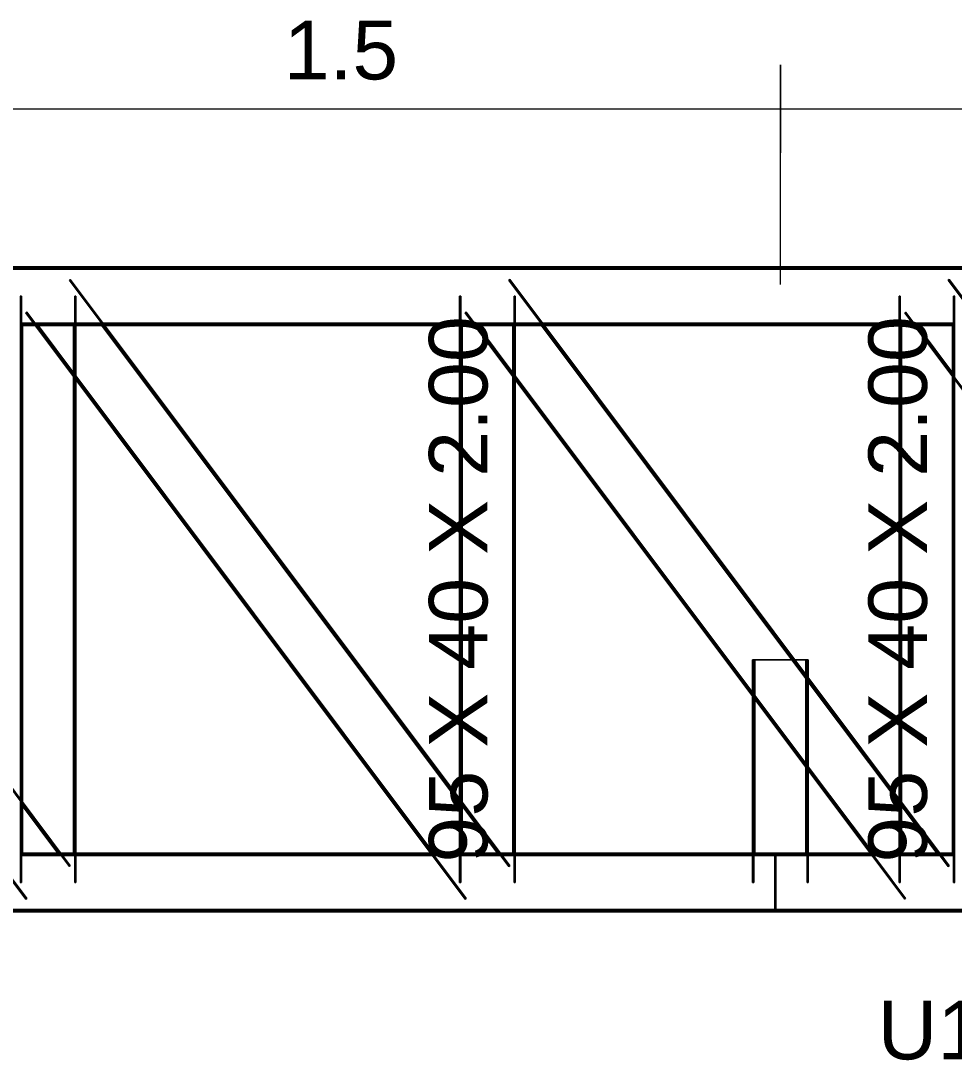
# Model space of a CAD drawing. Header units: millimetres. Extents: x 0 to 123, y 0 to 42.
# Drawn here: x 12.564 to 14.157, y 17.624 to 19.398 of the extents above; entities that cross this region are included whole.
import ezdxf
from ezdxf.enums import TextEntityAlignment as Align

# ---------------------------------------------------------------- set-up
doc = ezdxf.new("R2010")
doc.units = ezdxf.units.MM
for name, color, linetype, lineweight in [('BARRAS_DE_ACO', 7, 'Continuous', 0), ('COTAS', 13, 'Continuous', 0), ('REFERENCIA_DAS_BARRAS', 2, 'Continuous', 0)]:
    doc.layers.add(name, color=color, linetype=linetype, lineweight=lineweight)
doc.styles.add('CYPETXT', font='arial.ttf', dxfattribs={"height": 0.2})

msp = doc.modelspace()

# ---------------------------------------------------------------- linework, layer by layer
at = {"layer": 'BARRAS_DE_ACO'}
for p, q in [((7.36097, 18.97752), (22.36097, 18.97752)), ((12.64737, 17.95482), (11.89737, 18.95482)), ((11.89897, 18.95602), (12.64897, 17.95602)), ((12.64737, 18.95482), (12.64897, 18.95602)), ((13.39737, 17.95482), (12.64737, 18.95482)), ((12.64737, 18.95482), (12.65771, 18.94103)), ((12.64897, 18.95602), (13.39897, 17.95602)), ((13.39737, 18.95482), (13.39897, 18.95602)), ((14.14737, 17.95482), (13.39737, 18.95482)), ((13.39737, 18.95482), (13.41118, 18.93641)), ((13.39897, 18.95602), (14.14897, 17.95602)), ((14.14737, 18.95482), (14.14897, 18.95602)), ((14.89737, 17.95482), (14.14737, 18.95482)), ((14.14897, 18.95602), (14.89897, 17.95602)), ((12.56347, 18.92752), (12.56547, 18.92752)), ((12.56547, 18.92752), (12.56547, 17.92752)), ((12.65647, 17.92752), (12.65647, 18.92752)), ((12.65647, 18.92752), (12.65847, 18.92752)), ((12.65847, 18.92752), (12.65847, 17.92752)), ((13.31347, 17.92752), (13.31347, 18.92752)), ((13.31347, 18.92752), (13.31547, 18.92752)), ((13.31547, 18.92752), (13.31547, 17.92752)), ((13.40647, 17.92752), (13.40647, 18.92752)), ((13.40647, 18.92752), (13.40847, 18.92752)), ((13.40847, 18.92752), (13.40847, 17.92752)), ((14.06347, 17.92752), (14.06347, 18.92752)), ((14.06347, 18.92752), (14.06547, 18.92752)), ((14.06547, 18.92752), (14.06547, 17.92752)), ((14.15647, 17.92752), (14.15647, 18.92752)), ((14.15647, 18.92752), (14.15847, 18.92752)), ((12.57297, 17.89902), (11.82297, 18.89902)), ((11.82457, 18.90022), (12.57457, 17.90022)), ((12.57297, 18.89902), (12.57457, 18.90022)), ((13.32297, 17.89902), (12.57297, 18.89902)), ((12.57457, 18.90022), (13.32457, 17.90022)), ((13.32297, 18.89902), (13.32457, 18.90022)), ((14.07297, 17.89902), (13.32297, 18.89902)), ((13.32457, 18.90022), (14.07457, 17.90022)), ((14.07297, 18.89902), (14.07457, 18.90022)), ((14.82297, 17.89902), (14.07297, 18.89902)), ((14.07457, 18.90022), (14.82457, 17.90022)), ((12.56547, 18.88152), (12.5861, 18.88152)), ((12.5861, 18.88152), (12.56547, 18.88152)), ((12.56547, 18.87999), (12.58725, 18.87999)), ((12.58725, 18.87999), (12.56547, 18.87999)), ((12.56547, 18.87869), (12.58822, 18.87869)), ((12.58822, 18.87869), (12.56547, 18.87869)), ((12.56547, 18.87782), (12.58887, 18.87782)), ((12.58887, 18.87782), (12.56547, 18.87782)), ((12.56547, 18.87752), (12.5891, 18.87752)), ((12.5891, 18.87752), (12.56547, 18.87752)), ((12.56563, 18.06715), (12.56563, 18.87752)), ((12.56563, 18.87752), (12.56563, 18.06715)), ((12.56606, 18.06657), (12.56606, 18.87752)), ((12.56606, 18.87752), (12.56606, 18.06657)), ((12.56671, 18.06571), (12.56671, 18.87752)), ((12.56671, 18.87752), (12.56671, 18.06571)), ((12.56747, 18.06469), (12.56747, 18.87752)), ((12.56747, 18.87752), (12.56747, 18.06469)), ((12.5861, 18.88152), (12.5865, 18.88099)), ((12.58822, 18.87869), (12.58845, 18.87839)), ((12.5886, 18.88152), (12.65647, 18.88152)), ((12.65647, 18.88152), (12.5886, 18.88152)), ((12.58895, 18.87772), (12.5891, 18.87752)), ((12.58975, 18.87999), (12.65647, 18.87999)), ((12.65647, 18.87999), (12.58975, 18.87999)), ((12.59072, 18.87869), (12.65647, 18.87869)), ((12.65647, 18.87869), (12.59072, 18.87869)), ((12.59137, 18.87782), (12.65647, 18.87782)), ((12.65647, 18.87782), (12.59137, 18.87782)), ((12.5916, 18.87752), (12.65647, 18.87752)), ((12.65647, 18.87752), (12.5916, 18.87752)), ((12.65632, 18.79148), (12.59179, 18.87752)), ((12.59179, 18.87752), (12.65632, 18.79148)), ((12.65589, 18.79278), (12.59233, 18.87752)), ((12.59233, 18.87752), (12.65589, 18.79278)), ((12.65524, 18.79472), (12.59314, 18.87752)), ((12.59314, 18.87752), (12.65524, 18.79472)), ((12.65447, 18.79702), (12.5941, 18.87752)), ((12.5941, 18.87752), (12.65447, 18.79702)), ((12.65447, 18.79702), (12.65447, 18.87752)), ((12.65447, 18.87752), (12.65447, 18.79702)), ((12.65524, 18.79472), (12.65524, 18.87752)), ((12.65524, 18.87752), (12.65524, 18.79472)), ((12.65589, 18.79278), (12.65589, 18.87752)), ((12.65589, 18.87752), (12.65589, 18.79278)), ((12.65632, 18.79148), (12.65632, 18.87752)), ((12.65632, 18.87752), (12.65632, 18.79148)), ((12.65847, 18.88152), (12.70235, 18.88152)), ((12.70235, 18.88152), (12.65847, 18.88152)), ((12.65847, 18.87999), (12.7035, 18.87999)), ((12.7035, 18.87999), (12.65847, 18.87999)), ((12.65847, 18.87869), (12.70447, 18.87869)), ((12.70447, 18.87869), (12.65847, 18.87869)), ((12.65847, 18.87782), (12.70512, 18.87782)), ((12.70512, 18.87782), (12.65847, 18.87782)), ((12.65847, 18.87752), (12.70535, 18.87752)), ((12.70535, 18.87752), (12.65847, 18.87752)), ((12.70235, 18.88152), (12.7047, 18.87838)), ((13.31347, 18.06335), (12.70285, 18.87752)), ((12.70285, 18.87752), (13.31347, 18.06335)), ((13.31347, 18.06463), (12.7038, 18.87752)), ((12.7038, 18.87752), (13.31347, 18.06463)), ((13.31347, 18.06571), (12.70462, 18.87752)), ((12.70462, 18.87752), (13.31347, 18.06571)), ((12.70485, 18.88152), (13.31347, 18.88152)), ((13.31347, 18.88152), (12.70485, 18.88152)), ((13.31347, 18.06643), (12.70516, 18.87752)), ((12.70516, 18.87752), (13.31347, 18.06643)), ((13.31347, 18.06669), (12.70535, 18.87752)), ((12.70535, 18.87752), (13.31347, 18.06669)), ((12.70535, 18.87752), (13.31347, 18.06669)), ((12.706, 18.87999), (13.31347, 18.87999)), ((13.31347, 18.87999), (12.706, 18.87999)), ((12.70697, 18.87869), (13.31347, 18.87869)), ((13.31347, 18.87869), (12.70697, 18.87869)), ((12.70762, 18.87782), (13.31347, 18.87782)), ((13.31347, 18.87782), (12.70762, 18.87782)), ((12.70785, 18.87752), (13.31347, 18.87752)), ((13.31347, 18.87752), (12.70785, 18.87752)), ((13.31347, 18.07002), (12.70785, 18.87752)), ((13.31547, 18.88152), (13.3361, 18.88152)), ((13.3361, 18.88152), (13.31547, 18.88152)), ((13.31547, 18.87999), (13.33725, 18.87999)), ((13.33725, 18.87999), (13.31547, 18.87999)), ((13.31547, 18.87869), (13.33822, 18.87869)), ((13.33822, 18.87869), (13.31547, 18.87869)), ((13.31547, 18.87782), (13.33887, 18.87782)), ((13.33887, 18.87782), (13.31547, 18.87782)), ((13.31547, 18.87752), (13.3391, 18.87752)), ((13.3391, 18.87752), (13.31547, 18.87752)), ((13.31563, 18.06715), (13.31563, 18.87752)), ((13.31563, 18.87752), (13.31563, 18.06715)), ((13.31606, 18.06657), (13.31606, 18.87752)), ((13.31606, 18.87752), (13.31606, 18.06657)), ((13.31671, 18.06571), (13.31671, 18.87752)), ((13.31671, 18.87752), (13.31671, 18.06571)), ((13.31747, 18.06469), (13.31747, 18.87752)), ((13.31747, 18.87752), (13.31747, 18.06469)), ((13.3361, 18.88152), (13.33725, 18.87999)), ((13.33763, 18.87947), (13.33822, 18.87869)), ((13.3386, 18.88152), (13.40647, 18.88152)), ((13.40647, 18.88152), (13.3386, 18.88152)), ((13.33887, 18.87782), (13.3391, 18.87752)), ((13.33975, 18.87999), (13.40647, 18.87999)), ((13.40647, 18.87999), (13.33975, 18.87999)), ((13.34072, 18.87869), (13.40647, 18.87869)), ((13.40647, 18.87869), (13.34072, 18.87869)), ((13.34137, 18.87782), (13.40647, 18.87782)), ((13.40647, 18.87782), (13.34137, 18.87782)), ((13.3416, 18.87752), (13.40647, 18.87752)), ((13.40647, 18.87752), (13.3416, 18.87752)), ((13.40632, 18.79148), (13.34179, 18.87752)), ((13.34179, 18.87752), (13.40632, 18.79148)), ((13.40589, 18.79278), (13.34233, 18.87752)), ((13.34233, 18.87752), (13.40589, 18.79278)), ((13.40524, 18.79472), (13.34314, 18.87752)), ((13.34314, 18.87752), (13.40524, 18.79472)), ((13.40447, 18.79702), (13.3441, 18.87752)), ((13.3441, 18.87752), (13.40447, 18.79702)), ((13.40447, 18.79702), (13.40447, 18.87752)), ((13.40447, 18.87752), (13.40447, 18.79702)), ((13.40524, 18.79472), (13.40524, 18.87752)), ((13.40524, 18.87752), (13.40524, 18.79472)), ((13.40589, 18.79278), (13.40589, 18.87752)), ((13.40589, 18.87752), (13.40589, 18.79278)), ((13.40632, 18.79148), (13.40632, 18.87752)), ((13.40632, 18.87752), (13.40632, 18.79148)), ((13.40847, 18.88152), (13.45235, 18.88152)), ((13.45235, 18.88152), (13.40847, 18.88152)), ((13.40847, 18.87999), (13.4535, 18.87999)), ((13.4535, 18.87999), (13.40847, 18.87999)), ((13.40847, 18.87869), (13.45447, 18.87869)), ((13.45447, 18.87869), (13.40847, 18.87869)), ((13.40847, 18.87782), (13.45512, 18.87782)), ((13.45512, 18.87782), (13.40847, 18.87782)), ((13.40847, 18.87752), (13.45535, 18.87752)), ((13.45535, 18.87752), (13.40847, 18.87752)), ((13.45235, 18.88152), (13.4535, 18.87999)), ((13.90447, 18.27535), (13.45285, 18.87752)), ((13.45285, 18.87752), (13.90447, 18.27535)), ((13.90524, 18.27561), (13.4538, 18.87752)), ((13.4538, 18.87752), (13.90524, 18.27561)), ((13.45389, 18.87946), (13.45521, 18.8777)), ((13.90589, 18.27582), (13.45462, 18.87752)), ((13.45462, 18.87752), (13.90589, 18.27582)), ((13.45485, 18.88152), (14.06347, 18.88152)), ((14.06347, 18.88152), (13.45485, 18.88152)), ((13.90632, 18.27597), (13.45516, 18.87752)), ((13.45516, 18.87752), (13.90632, 18.27597)), ((13.456, 18.87999), (14.06347, 18.87999)), ((14.06347, 18.87999), (13.456, 18.87999)), ((13.45697, 18.87869), (14.06347, 18.87869)), ((14.06347, 18.87869), (13.45697, 18.87869)), ((13.45762, 18.87782), (14.06347, 18.87782)), ((14.06347, 18.87782), (13.45762, 18.87782)), ((13.45785, 18.87752), (14.06347, 18.87752)), ((14.06347, 18.87752), (13.45785, 18.87752)), ((14.06547, 18.88152), (14.0861, 18.88152)), ((14.0861, 18.88152), (14.06547, 18.88152)), ((14.06547, 18.87999), (14.08725, 18.87999)), ((14.08725, 18.87999), (14.06547, 18.87999)), ((14.06547, 18.87869), (14.08822, 18.87869)), ((14.08822, 18.87869), (14.06547, 18.87869)), ((14.06547, 18.87782), (14.08887, 18.87782)), ((14.08887, 18.87782), (14.06547, 18.87782)), ((14.06547, 18.87752), (14.0891, 18.87752)), ((14.0891, 18.87752), (14.06547, 18.87752)), ((14.06563, 18.06715), (14.06563, 18.87752)), ((14.06563, 18.87752), (14.06563, 18.06715)), ((14.06606, 18.06657), (14.06606, 18.87752)), ((14.06606, 18.87752), (14.06606, 18.06657)), ((14.06671, 18.06571), (14.06671, 18.87752)), ((14.06671, 18.87752), (14.06671, 18.06571)), ((14.06747, 18.06469), (14.06747, 18.87752)), ((14.06747, 18.87752), (14.06747, 18.06469)), ((14.08661, 18.88083), (14.08725, 18.87999)), ((14.0886, 18.88152), (14.15647, 18.88152)), ((14.15647, 18.88152), (14.0886, 18.88152)), ((14.08887, 18.87782), (14.08897, 18.87769)), ((14.08975, 18.87999), (14.15647, 18.87999)), ((14.15647, 18.87999), (14.08975, 18.87999)), ((14.09072, 18.87869), (14.15647, 18.87869)), ((14.15647, 18.87869), (14.09072, 18.87869)), ((14.09137, 18.87782), (14.15647, 18.87782)), ((14.15647, 18.87782), (14.09137, 18.87782)), ((14.0916, 18.87752), (14.15647, 18.87752)), ((14.15647, 18.87752), (14.0916, 18.87752)), ((14.15632, 18.79148), (14.09179, 18.87752)), ((14.09179, 18.87752), (14.15632, 18.79148)), ((14.15589, 18.79278), (14.09233, 18.87752)), ((14.09233, 18.87752), (14.15589, 18.79278)), ((14.15524, 18.79472), (14.09314, 18.87752)), ((14.09314, 18.87752), (14.15524, 18.79472)), ((14.15447, 18.79702), (14.0941, 18.87752)), ((14.0941, 18.87752), (14.15447, 18.79702)), ((14.15447, 18.79702), (14.15447, 18.87752)), ((14.15447, 18.87752), (14.15447, 18.79702)), ((14.15524, 18.79472), (14.15524, 18.87752)), ((14.15524, 18.87752), (14.15524, 18.79472)), ((14.15589, 18.79278), (14.15589, 18.87752)), ((14.15589, 18.87752), (14.15589, 18.79278)), ((14.15632, 18.79148), (14.15632, 18.87752)), ((14.15632, 18.87752), (14.15632, 18.79148)), ((12.65447, 17.97752), (12.65447, 18.79035)), ((12.65447, 18.79035), (12.65447, 17.97752)), ((12.65531, 18.79452), (12.65524, 18.79472)), ((12.65524, 17.97752), (12.65524, 18.78933)), ((12.65524, 18.78933), (12.65524, 17.97752)), ((12.6558, 18.79304), (12.65531, 18.79452)), ((12.6558, 18.79304), (12.65589, 18.79278)), ((12.65593, 18.79264), (12.65589, 18.79278)), ((12.65589, 17.97752), (12.65589, 18.78847)), ((12.65589, 18.78847), (12.65589, 17.97752)), ((12.65626, 18.79165), (12.65593, 18.79264)), ((12.65626, 18.79165), (12.65632, 18.79148)), ((12.65634, 18.79143), (12.65632, 18.79148)), ((12.65632, 17.97752), (12.65632, 18.78789)), ((12.65632, 18.78789), (12.65632, 17.97752)), ((12.65645, 18.79108), (12.65634, 18.79143)), ((12.65645, 18.79108), (12.65647, 18.79102)), ((13.2691, 17.97752), (12.65847, 18.79169)), ((12.65847, 18.79169), (13.2691, 17.97752)), ((13.26814, 17.97752), (12.65847, 18.79041)), ((12.65847, 18.79041), (13.26814, 17.97752)), ((13.26733, 17.97752), (12.65847, 18.78933)), ((12.65847, 18.78933), (13.26733, 17.97752)), ((13.26679, 17.97752), (12.65847, 18.78861)), ((12.65847, 18.78861), (13.26679, 17.97752)), ((12.65847, 18.78835), (13.2666, 17.97752)), ((13.2666, 17.97752), (12.65847, 18.78835)), ((12.65847, 18.78835), (13.2666, 17.97752)), ((12.65847, 18.78502), (13.2641, 17.97752)), ((12.65847, 18.78502), (13.2641, 17.97752)), ((13.40447, 17.97752), (13.40447, 18.79035)), ((13.40447, 18.79035), (13.40447, 17.97752)), ((13.40531, 18.79452), (13.40524, 18.79472)), ((13.40524, 17.97752), (13.40524, 18.78933)), ((13.40524, 18.78933), (13.40524, 17.97752)), ((13.4058, 18.79304), (13.40531, 18.79452)), ((13.4058, 18.79304), (13.40589, 18.79278)), ((13.40593, 18.79264), (13.40589, 18.79278)), ((13.40589, 17.97752), (13.40589, 18.78847)), ((13.40589, 18.78847), (13.40589, 17.97752)), ((13.40626, 18.79165), (13.40593, 18.79264)), ((13.40626, 18.79165), (13.40632, 18.79148)), ((13.40634, 18.79143), (13.40632, 18.79148)), ((13.40632, 17.97752), (13.40632, 18.78789)), ((13.40632, 18.78789), (13.40632, 17.97752)), ((13.40645, 18.79108), (13.40634, 18.79143)), ((13.40645, 18.79108), (13.40647, 18.79102)), ((13.40647, 18.79102), (13.40645, 18.79105)), ((13.40645, 18.78772), (13.40647, 18.78769)), ((13.81347, 18.25169), (13.40847, 18.79169)), ((13.40847, 18.79169), (13.81347, 18.25169)), ((13.81347, 18.25041), (13.40847, 18.79041)), ((13.40847, 18.79041), (13.81347, 18.25041)), ((13.81347, 18.24933), (13.40847, 18.78933)), ((13.40847, 18.78933), (13.81347, 18.24933)), ((13.81347, 18.24861), (13.40847, 18.78861)), ((13.40847, 18.78861), (13.81347, 18.24861)), ((14.15447, 17.97752), (14.15447, 18.79035)), ((14.15447, 18.79035), (14.15447, 17.97752)), ((14.15531, 18.79452), (14.15524, 18.79472)), ((14.15524, 17.97752), (14.15524, 18.78933)), ((14.15524, 18.78933), (14.15524, 17.97752)), ((14.1558, 18.79304), (14.15531, 18.79452)), ((14.1558, 18.79304), (14.15589, 18.79278)), ((14.15593, 18.79264), (14.15589, 18.79278)), ((14.15589, 17.97752), (14.15589, 18.78847)), ((14.15589, 18.78847), (14.15589, 17.97752)), ((14.15626, 18.79165), (14.15593, 18.79264)), ((14.15626, 18.79165), (14.15632, 18.79148)), ((14.15634, 18.79143), (14.15632, 18.79148)), ((14.15632, 17.97752), (14.15632, 18.78789)), ((14.15632, 18.78789), (14.15632, 17.97752)), ((14.15645, 18.79108), (14.15634, 18.79143)), ((14.15645, 18.79108), (14.15647, 18.79102)), ((13.81347, 17.92752), (13.81347, 18.30752)), ((13.81378, 18.30752), (13.81347, 18.30752)), ((13.81347, 18.30752), (13.81547, 18.30752)), ((13.81547, 18.30752), (13.81547, 17.92752)), ((13.81547, 18.30752), (13.81563, 18.30752)), ((13.81563, 18.30752), (13.81606, 18.30752)), ((13.81606, 18.30752), (13.81671, 18.30752)), ((13.81671, 18.30752), (13.81747, 18.30752)), ((13.81747, 18.30752), (13.88035, 18.30752)), ((13.90632, 18.30752), (13.906, 18.30752)), ((13.90647, 17.92752), (13.90647, 18.30752)), ((13.90847, 18.30752), (13.90847, 17.92752)), ((13.90447, 18.13035), (13.90447, 18.27535)), ((13.90447, 18.27535), (13.90447, 18.13035)), ((13.90524, 18.12806), (13.90524, 18.27561)), ((13.90524, 18.27561), (13.90524, 18.12806)), ((13.90589, 18.12611), (13.90589, 18.27582)), ((13.90589, 18.27582), (13.90589, 18.12611)), ((13.90628, 18.27596), (13.90632, 18.27597)), ((13.90646, 18.27937), (13.90632, 18.27956)), ((13.90632, 18.12481), (13.90632, 18.27597)), ((13.90632, 18.27597), (13.90632, 18.12481)), ((13.90646, 18.27937), (13.90647, 18.27935)), ((13.90647, 18.27602), (13.90646, 18.27604)), ((13.90646, 18.27604), (13.90647, 18.27602)), ((13.90646, 18.27604), (13.90647, 18.27602)), ((13.90646, 18.27602), (13.90647, 18.27602)), ((13.90847, 18.27335), (14.06347, 18.06669)), ((13.90847, 18.27335), (14.06347, 18.06669)), ((14.06347, 18.06643), (13.90847, 18.2731)), ((13.90847, 18.2731), (14.06347, 18.06643)), ((14.06347, 18.06571), (13.90847, 18.27238)), ((13.90847, 18.27238), (14.06347, 18.06571)), ((14.06347, 18.06463), (13.90847, 18.2713)), ((13.90847, 18.2713), (14.06347, 18.06463)), ((14.06347, 18.06335), (13.90847, 18.27002)), ((13.90847, 18.27002), (14.06347, 18.06335)), ((13.8156, 18.24573), (13.81563, 18.24574)), ((13.8156, 18.24219), (13.81563, 18.24215)), ((13.8156, 18.24219), (13.81563, 18.24215)), ((13.90632, 18.12481), (13.81563, 18.24574)), ((13.81563, 18.24574), (13.90632, 18.12481)), ((13.81563, 17.97752), (13.81563, 18.24215)), ((13.81563, 18.24215), (13.81563, 17.97752)), ((13.81599, 18.24586), (13.81606, 18.24588)), ((13.90589, 18.12611), (13.81606, 18.24588)), ((13.81606, 18.24588), (13.90589, 18.12611)), ((13.81606, 17.97752), (13.81606, 18.24157)), ((13.81606, 18.24157), (13.81606, 17.97752)), ((13.90524, 18.12806), (13.81671, 18.2461)), ((13.81671, 18.2461), (13.90524, 18.12806)), ((13.81671, 17.97752), (13.81671, 18.24071)), ((13.81671, 18.24071), (13.81671, 17.97752)), ((13.90447, 18.13035), (13.81747, 18.24635)), ((13.81747, 18.24635), (13.90447, 18.13035)), ((13.81747, 17.97752), (13.81747, 18.23969)), ((13.81747, 18.23969), (13.81747, 17.97752)), ((13.90447, 17.97752), (13.90447, 18.12369)), ((13.90447, 18.12369), (13.90447, 17.97752)), ((13.90558, 18.12704), (13.90524, 18.12806)), ((13.90611, 18.12543), (13.90589, 18.12611)), ((13.9064, 18.12457), (13.90632, 18.12481)), ((13.90647, 18.12435), (13.9064, 18.12445)), ((14.0191, 17.97752), (13.90847, 18.12502)), ((13.90847, 18.12502), (14.0191, 17.97752)), ((14.01814, 17.97752), (13.90847, 18.12374)), ((13.90847, 18.12374), (14.01814, 17.97752)), ((13.90524, 17.97752), (13.90524, 18.12267)), ((13.90524, 18.12267), (13.90524, 17.97752)), ((13.90589, 17.97752), (13.90589, 18.1218)), ((13.90589, 18.1218), (13.90589, 17.97752)), ((13.90632, 18.12122), (13.9064, 18.12112)), ((13.90632, 17.97752), (13.90632, 18.12122)), ((13.90632, 18.12122), (13.90632, 17.97752)), ((13.90632, 18.12122), (13.9064, 18.12112)), ((14.01733, 17.97752), (13.90847, 18.12266)), ((13.90847, 18.12266), (14.01733, 17.97752)), ((14.01679, 17.97752), (13.90847, 18.12194)), ((13.90847, 18.12194), (14.01679, 17.97752)), ((14.0166, 17.97752), (13.90847, 18.12169)), ((12.56549, 18.06399), (12.56547, 18.06402)), ((12.56561, 18.06361), (12.56563, 18.06356)), ((12.63016, 17.97752), (12.56563, 18.06356)), ((12.56563, 18.06356), (12.63016, 17.97752)), ((12.56563, 17.97752), (12.56563, 18.06356)), ((12.56563, 18.06356), (12.56563, 17.97752)), ((12.56601, 18.0624), (12.56606, 18.06226)), ((12.62962, 17.97752), (12.56606, 18.06226)), ((12.56606, 18.06226), (12.62962, 17.97752)), ((12.56606, 17.97752), (12.56606, 18.06226)), ((12.56606, 18.06226), (12.56606, 17.97752)), ((12.56664, 18.06052), (12.56671, 18.06032)), ((12.6288, 17.97752), (12.56671, 18.06032)), ((12.56671, 18.06032), (12.6288, 17.97752)), ((12.56671, 17.97752), (12.56671, 18.06032)), ((12.56671, 18.06032), (12.56671, 17.97752)), ((12.62785, 17.97752), (12.56747, 18.05802)), ((12.56747, 18.05802), (12.62785, 17.97752)), ((12.56747, 17.97752), (12.56747, 18.05802)), ((12.56747, 18.05802), (12.56747, 17.97752)), ((13.31549, 18.06399), (13.31547, 18.06402)), ((13.31561, 18.06361), (13.31563, 18.06356)), ((13.38016, 17.97752), (13.31563, 18.06356)), ((13.31563, 18.06356), (13.38016, 17.97752)), ((13.31563, 17.97752), (13.31563, 18.06356)), ((13.31563, 18.06356), (13.31563, 17.97752)), ((13.31601, 18.0624), (13.31606, 18.06226)), ((13.37962, 17.97752), (13.31606, 18.06226)), ((13.31606, 18.06226), (13.37962, 17.97752)), ((13.31606, 17.97752), (13.31606, 18.06226)), ((13.31606, 18.06226), (13.31606, 17.97752)), ((13.31664, 18.06052), (13.31671, 18.06032)), ((13.3788, 17.97752), (13.31671, 18.06032)), ((13.31671, 18.06032), (13.3788, 17.97752)), ((13.31671, 17.97752), (13.31671, 18.06032)), ((13.31671, 18.06032), (13.31671, 17.97752)), ((13.37785, 17.97752), (13.31747, 18.05802)), ((13.31747, 18.05802), (13.37785, 17.97752)), ((13.31747, 17.97752), (13.31747, 18.05802)), ((13.31747, 18.05802), (13.31747, 17.97752)), ((14.06561, 18.06361), (14.06563, 18.06356)), ((14.13016, 17.97752), (14.06563, 18.06356)), ((14.06563, 18.06356), (14.13016, 17.97752)), ((14.06563, 17.97752), (14.06563, 18.06356)), ((14.06563, 18.06356), (14.06563, 17.97752)), ((14.06601, 18.0624), (14.06606, 18.06226)), ((14.12962, 17.97752), (14.06606, 18.06226)), ((14.06606, 18.06226), (14.12962, 17.97752)), ((14.06606, 17.97752), (14.06606, 18.06226)), ((14.06606, 18.06226), (14.06606, 17.97752)), ((14.06664, 18.06052), (14.06671, 18.06032)), ((14.1288, 17.97752), (14.06671, 18.06032)), ((14.06671, 18.06032), (14.1288, 17.97752)), ((14.06671, 17.97752), (14.06671, 18.06032)), ((14.06671, 18.06032), (14.06671, 17.97752)), ((14.12785, 17.97752), (14.06747, 18.05802)), ((14.06747, 18.05802), (14.12785, 17.97752)), ((14.06747, 17.97752), (14.06747, 18.05802)), ((14.06747, 18.05802), (14.06747, 17.97752)), ((12.56547, 17.97752), (12.63035, 17.97752)), ((12.63035, 17.97752), (12.56547, 17.97752)), ((12.56547, 17.97722), (12.63058, 17.97722)), ((12.63058, 17.97722), (12.56547, 17.97722)), ((12.56547, 17.97635), (12.63123, 17.97635)), ((12.63123, 17.97635), (12.56547, 17.97635)), ((12.56547, 17.97505), (12.6322, 17.97505)), ((12.6322, 17.97505), (12.56547, 17.97505)), ((12.56547, 17.97352), (12.63335, 17.97352)), ((12.63335, 17.97352), (12.56547, 17.97352)), ((12.63285, 17.97752), (12.65647, 17.97752)), ((12.65647, 17.97752), (12.63285, 17.97752)), ((12.63293, 17.97741), (12.63373, 17.97635)), ((12.63308, 17.97722), (12.65647, 17.97722)), ((12.65647, 17.97722), (12.63308, 17.97722)), ((12.63373, 17.97635), (12.65647, 17.97635)), ((12.65647, 17.97635), (12.63373, 17.97635)), ((12.6347, 17.97505), (12.65647, 17.97505)), ((12.65647, 17.97505), (12.6347, 17.97505)), ((12.63585, 17.97352), (12.65647, 17.97352)), ((12.65647, 17.97352), (12.63585, 17.97352)), ((12.65847, 17.97752), (13.2641, 17.97752)), ((13.2641, 17.97752), (12.65847, 17.97752)), ((12.65847, 17.97722), (13.26433, 17.97722)), ((13.26433, 17.97722), (12.65847, 17.97722)), ((12.65847, 17.97635), (13.26498, 17.97635)), ((13.26498, 17.97635), (12.65847, 17.97635)), ((12.65847, 17.97505), (13.26595, 17.97505)), ((13.26595, 17.97505), (12.65847, 17.97505)), ((12.65847, 17.97352), (13.2671, 17.97352)), ((13.2671, 17.97352), (12.65847, 17.97352)), ((13.2666, 17.97752), (13.31347, 17.97752)), ((13.31347, 17.97752), (13.2666, 17.97752)), ((13.26683, 17.97722), (13.31347, 17.97722)), ((13.31347, 17.97722), (13.26683, 17.97722)), ((13.26748, 17.97635), (13.31347, 17.97635)), ((13.31347, 17.97635), (13.26748, 17.97635)), ((13.26786, 17.97584), (13.26845, 17.97505)), ((13.26845, 17.97505), (13.31347, 17.97505)), ((13.31347, 17.97505), (13.26845, 17.97505)), ((13.2696, 17.97352), (13.31347, 17.97352)), ((13.31347, 17.97352), (13.2696, 17.97352)), ((13.31547, 17.97752), (13.38035, 17.97752)), ((13.38035, 17.97752), (13.31547, 17.97752)), ((13.31547, 17.97722), (13.38058, 17.97722)), ((13.38058, 17.97722), (13.31547, 17.97722)), ((13.31547, 17.97635), (13.38123, 17.97635)), ((13.38123, 17.97635), (13.31547, 17.97635)), ((13.31547, 17.97505), (13.3822, 17.97505)), ((13.3822, 17.97505), (13.31547, 17.97505)), ((13.31547, 17.97352), (13.38335, 17.97352)), ((13.38335, 17.97352), (13.31547, 17.97352)), ((13.38285, 17.97752), (13.40647, 17.97752)), ((13.40647, 17.97752), (13.38285, 17.97752)), ((13.38294, 17.9774), (13.38334, 17.97687)), ((13.38308, 17.97722), (13.40647, 17.97722)), ((13.40647, 17.97722), (13.38308, 17.97722)), ((13.38373, 17.97635), (13.40647, 17.97635)), ((13.40647, 17.97635), (13.38373, 17.97635)), ((13.3847, 17.97505), (13.40647, 17.97505)), ((13.40647, 17.97505), (13.3847, 17.97505)), ((13.38585, 17.97352), (13.40647, 17.97352)), ((13.40647, 17.97352), (13.38585, 17.97352)), ((13.40847, 17.97752), (13.81347, 17.97752)), ((13.81347, 17.97752), (13.40847, 17.97752)), ((13.40847, 17.97722), (13.81347, 17.97722)), ((13.81347, 17.97722), (13.40847, 17.97722)), ((13.40847, 17.97635), (13.81347, 17.97635)), ((13.81347, 17.97635), (13.40847, 17.97635)), ((13.40847, 17.97505), (13.81347, 17.97505)), ((13.81347, 17.97505), (13.40847, 17.97505)), ((13.40847, 17.97352), (13.81347, 17.97352)), ((13.81347, 17.97352), (13.40847, 17.97352)), ((13.81547, 17.97752), (13.90647, 17.97752)), ((13.90647, 17.97752), (13.81547, 17.97752)), ((13.81547, 17.97722), (13.85366, 17.97722)), ((13.85366, 17.97722), (13.81547, 17.97722)), ((13.81547, 17.97635), (13.85236, 17.97635)), ((13.85236, 17.97635), (13.81547, 17.97635)), ((13.81547, 17.97505), (13.8515, 17.97505)), ((13.8515, 17.97505), (13.81547, 17.97505)), ((13.81547, 17.97352), (13.85119, 17.97352)), ((13.85119, 17.97352), (13.81547, 17.97352)), ((13.85119, 17.97352), (13.8515, 17.97505)), ((13.8515, 17.97505), (13.85119, 17.97352)), ((13.85119, 17.88152), (13.85119, 17.97352)), ((13.8515, 17.97505), (13.85236, 17.97635)), ((13.85236, 17.97635), (13.8515, 17.97505)), ((13.8515, 17.97505), (13.85199, 17.97579)), ((13.85236, 17.97635), (13.85366, 17.97722)), ((13.85366, 17.97722), (13.85236, 17.97635)), ((13.85334, 17.97429), (13.85319, 17.97352)), ((13.85319, 17.97352), (13.85334, 17.97429)), ((13.85319, 17.97352), (13.90647, 17.97352)), ((13.90647, 17.97352), (13.85319, 17.97352)), ((13.85319, 17.97352), (13.85319, 17.88152)), ((13.85378, 17.97493), (13.85334, 17.97429)), ((13.85334, 17.97429), (13.85341, 17.97439)), ((13.85366, 17.97722), (13.85519, 17.97752)), ((13.85519, 17.97752), (13.85366, 17.97722)), ((13.85366, 17.97722), (13.85519, 17.97752)), ((13.85443, 17.97537), (13.85378, 17.97493)), ((13.85378, 17.97493), (13.85443, 17.97537)), ((13.85395, 17.97505), (13.90647, 17.97505)), ((13.90647, 17.97505), (13.85395, 17.97505)), ((13.85519, 17.97552), (13.85443, 17.97537)), ((13.85519, 17.97752), (13.89119, 17.97752)), ((13.89119, 17.97552), (13.85519, 17.97552)), ((13.89119, 17.97752), (13.89119, 17.97552)), ((13.89119, 17.97722), (13.90647, 17.97722)), ((13.90647, 17.97722), (13.89119, 17.97722)), ((13.89119, 17.97635), (13.90647, 17.97635)), ((13.90647, 17.97635), (13.89119, 17.97635)), ((13.89119, 17.97552), (13.89119, 17.97635)), ((13.90847, 17.97752), (14.0141, 17.97752)), ((14.0141, 17.97752), (13.90847, 17.97752)), ((13.90847, 17.97722), (14.01433, 17.97722)), ((14.01433, 17.97722), (13.90847, 17.97722)), ((13.90847, 17.97635), (14.01498, 17.97635)), ((14.01498, 17.97635), (13.90847, 17.97635)), ((13.90847, 17.97505), (14.01595, 17.97505)), ((14.01595, 17.97505), (13.90847, 17.97505)), ((13.90847, 17.97352), (14.0171, 17.97352)), ((14.0171, 17.97352), (13.90847, 17.97352)), ((14.0166, 17.97752), (14.06347, 17.97752)), ((14.06347, 17.97752), (14.0166, 17.97752)), ((14.01683, 17.97722), (14.06347, 17.97722)), ((14.06347, 17.97722), (14.01683, 17.97722)), ((14.01748, 17.97635), (14.06347, 17.97635)), ((14.06347, 17.97635), (14.01748, 17.97635)), ((14.01845, 17.97505), (14.06347, 17.97505)), ((14.06347, 17.97505), (14.01845, 17.97505)), ((14.0196, 17.97352), (14.06347, 17.97352)), ((14.06347, 17.97352), (14.0196, 17.97352)), ((14.0196, 17.97352), (14.05037, 17.93249)), ((14.06547, 17.97752), (14.13035, 17.97752)), ((14.13035, 17.97752), (14.06547, 17.97752)), ((14.06547, 17.97722), (14.13058, 17.97722)), ((14.13058, 17.97722), (14.06547, 17.97722)), ((14.06547, 17.97635), (14.13123, 17.97635)), ((14.13123, 17.97635), (14.06547, 17.97635)), ((14.06547, 17.97505), (14.1322, 17.97505)), ((14.1322, 17.97505), (14.06547, 17.97505)), ((14.06547, 17.97352), (14.13335, 17.97352)), ((14.13335, 17.97352), (14.06547, 17.97352)), ((14.13285, 17.97752), (14.15647, 17.97752)), ((14.15647, 17.97752), (14.13285, 17.97752)), ((14.13295, 17.97738), (14.13308, 17.97722)), ((14.13308, 17.97722), (14.15647, 17.97722)), ((14.15647, 17.97722), (14.13308, 17.97722)), ((14.13373, 17.97635), (14.15647, 17.97635)), ((14.15647, 17.97635), (14.13373, 17.97635)), ((14.1347, 17.97505), (14.15647, 17.97505)), ((14.15647, 17.97505), (14.1347, 17.97505)), ((14.1347, 17.97505), (14.14897, 17.95602)), ((14.13585, 17.97352), (14.15647, 17.97352)), ((14.15647, 17.97352), (14.13585, 17.97352)), ((12.64897, 17.95602), (12.64737, 17.95482)), ((13.39897, 17.95602), (13.39737, 17.95482)), ((14.14897, 17.95602), (14.14737, 17.95482)), ((12.56547, 17.92752), (12.56347, 17.92752)), ((12.65847, 17.92752), (12.65647, 17.92752)), ((13.31547, 17.92752), (13.31347, 17.92752)), ((13.40847, 17.92752), (13.40647, 17.92752)), ((13.81547, 17.92752), (13.81347, 17.92752)), ((13.90847, 17.92752), (13.90647, 17.92752)), ((14.06547, 17.92752), (14.06347, 17.92752)), ((14.15847, 17.92752), (14.15647, 17.92752)), ((12.57457, 17.90022), (12.57297, 17.89902)), ((13.32457, 17.90022), (13.32297, 17.89902)), ((14.07457, 17.90022), (14.07297, 17.89902)), ((12.51097, 17.88152), (13.85119, 17.88152)), ((13.85119, 17.88152), (12.51097, 17.88152)), ((12.51097, 17.87999), (13.8515, 17.87999)), ((13.8515, 17.87999), (12.51097, 17.87999)), ((12.51097, 17.87869), (13.85236, 17.87869)), ((13.85236, 17.87869), (12.51097, 17.87869)), ((12.51097, 17.87782), (13.85366, 17.87782)), ((13.85366, 17.87782), (12.51097, 17.87782)), ((12.51097, 17.87752), (13.85519, 17.87752)), ((13.85519, 17.87752), (12.51097, 17.87752)), ((13.8515, 17.87999), (13.85119, 17.88152)), ((13.85236, 17.87869), (13.8515, 17.87999)), ((13.8515, 17.87999), (13.85236, 17.87869)), ((13.85366, 17.87782), (13.85236, 17.87869)), ((13.85236, 17.87869), (13.85366, 17.87782)), ((13.85319, 17.88152), (17.21097, 17.88152)), ((17.21097, 17.88152), (13.85319, 17.88152)), ((13.85319, 17.88152), (13.85334, 17.88075)), ((13.85334, 17.88075), (13.85319, 17.88152)), ((13.85319, 17.88152), (13.85334, 17.88075)), ((13.85334, 17.88075), (13.85378, 17.88011)), ((13.85378, 17.88011), (13.85334, 17.88075)), ((13.85334, 17.88075), (13.85378, 17.88011)), ((13.85519, 17.87752), (13.85366, 17.87782)), ((13.85366, 17.87782), (13.85519, 17.87752)), ((13.85378, 17.88011), (13.85443, 17.87967)), ((13.85443, 17.87967), (13.85378, 17.88011)), ((13.85378, 17.88011), (13.85443, 17.87967)), ((13.85395, 17.87999), (17.21097, 17.87999)), ((17.21097, 17.87999), (13.85395, 17.87999)), ((13.85443, 17.87967), (13.85519, 17.87952)), ((13.85519, 17.87952), (13.85443, 17.87967)), ((13.85519, 17.87952), (13.89119, 17.87952)), ((13.89119, 17.87752), (13.85519, 17.87752)), ((13.89119, 17.87952), (13.89119, 17.87752)), ((13.89119, 17.87869), (17.21097, 17.87869)), ((17.21097, 17.87869), (13.89119, 17.87869)), ((13.89119, 17.87752), (13.89119, 17.87831)), ((13.89119, 17.87782), (17.21097, 17.87782)), ((17.21097, 17.87782), (13.89119, 17.87782)), ((13.89119, 17.87752), (17.21097, 17.87752)), ((17.21097, 17.87752), (13.89119, 17.87752))]:
    msp.add_line(p, q, dxfattribs=at)
for points in [[(7.36097, 18.97752), (7.36097, 18.97722), (22.36097, 18.97722), (22.36097, 18.97752), (7.36097, 18.97752)], [(7.36097, 18.97722), (7.36097, 18.97635), (22.36097, 18.97635), (22.36097, 18.97722), (7.36097, 18.97722)], [(7.36097, 18.97635), (7.36097, 18.97505), (22.36097, 18.97505), (22.36097, 18.97635), (7.36097, 18.97635)], [(7.36097, 18.97505), (7.36097, 18.97352), (22.36097, 18.97352), (22.36097, 18.97505), (7.36097, 18.97505)], [(12.64737, 17.95482), (12.64897, 17.95602), (11.89897, 18.95602), (11.89737, 18.95482), (12.64737, 17.95482)], [(13.39737, 17.95482), (13.39897, 17.95602), (12.64897, 18.95602), (12.64737, 18.95482), (13.39737, 17.95482)], [(14.14737, 17.95482), (14.14897, 17.95602), (13.39897, 18.95602), (13.39737, 18.95482), (14.14737, 17.95482)], [(14.89737, 17.95482), (14.89897, 17.95602), (14.14897, 18.95602), (14.14737, 18.95482), (14.89737, 17.95482)], [(12.56347, 17.92752), (12.56547, 17.92752), (12.56547, 18.92752), (12.56347, 18.92752), (12.56347, 17.92752)], [(12.65647, 17.92752), (12.65847, 17.92752), (12.65847, 18.92752), (12.65647, 18.92752), (12.65647, 17.92752)], [(13.31347, 17.92752), (13.31547, 17.92752), (13.31547, 18.92752), (13.31347, 18.92752), (13.31347, 17.92752)], [(13.40647, 17.92752), (13.40847, 17.92752), (13.40847, 18.92752), (13.40647, 18.92752), (13.40647, 17.92752)], [(14.06347, 17.92752), (14.06547, 17.92752), (14.06547, 18.92752), (14.06347, 18.92752), (14.06347, 17.92752)], [(14.15647, 17.92752), (14.15847, 17.92752), (14.15847, 18.92752), (14.15647, 18.92752), (14.15647, 17.92752)], [(12.57297, 17.89902), (12.57457, 17.90022), (11.82457, 18.90022), (11.82297, 18.89902), (12.57297, 17.89902)], [(13.32297, 17.89902), (13.32457, 17.90022), (12.57457, 18.90022), (12.57297, 18.89902), (13.32297, 17.89902)], [(14.07297, 17.89902), (14.07457, 17.90022), (13.32457, 18.90022), (13.32297, 18.89902), (14.07297, 17.89902)], [(14.82297, 17.89902), (14.82457, 17.90022), (14.07457, 18.90022), (14.07297, 18.89902), (14.82297, 17.89902)], [(13.81347, 17.92752), (13.81547, 17.92752), (13.81547, 18.30752), (13.81347, 18.30752), (13.81347, 17.92752)], [(13.90647, 17.92752), (13.90847, 17.92752), (13.90847, 18.30752), (13.90647, 18.30752), (13.90647, 17.92752)]]:
    msp.add_lwpolyline(points, close=True, dxfattribs=at)
for points in [[(22.36097, 18.9373), (22.36097, 18.97352), (7.36097, 18.97352)], [(13.81563, 18.24574), (13.81563, 18.30752), (13.81547, 18.30752)], [(13.81606, 18.24588), (13.81606, 18.30752), (13.81563, 18.30752), (13.81563, 18.24574)], [(13.81671, 18.2461), (13.81671, 18.30752), (13.81606, 18.30752), (13.81606, 18.24588)], [(13.81747, 18.24635), (13.81747, 18.30752), (13.81671, 18.30752), (13.81671, 18.2461)], [(13.88035, 18.30752), (13.81747, 18.30752), (13.81747, 18.24635)], [(13.90447, 18.28202), (13.90447, 18.30752), (13.88535, 18.30752)], [(13.88535, 18.30752), (13.90447, 18.30752), (13.90524, 18.30752), (13.90589, 18.30752), (13.90632, 18.30752), (13.90647, 18.30752), (13.90847, 18.30752)], [(13.90524, 18.281), (13.90524, 18.30752), (13.90447, 18.30752), (13.90447, 18.28202)], [(13.90589, 18.28013), (13.90589, 18.30752), (13.90524, 18.30752), (13.90524, 18.281)], [(13.90632, 18.27956), (13.90632, 18.30752), (13.90589, 18.30752), (13.90589, 18.28013)], [(13.90647, 18.30752), (13.90632, 18.30752), (13.90632, 18.27956)], [(13.90628, 18.27596), (13.90603, 18.27587), (13.90589, 18.27582)], [(13.90646, 18.27602), (13.90637, 18.27599), (13.90632, 18.27597)], [(13.8156, 18.24573), (13.81553, 18.2457), (13.81547, 18.24569)], [(13.81599, 18.24586), (13.81577, 18.24579), (13.81563, 18.24574)], [(13.90558, 18.12704), (13.90574, 18.12655), (13.90589, 18.12611)], [(13.90611, 18.12543), (13.90622, 18.1251), (13.90632, 18.12481)], [(13.9064, 18.12457), (13.90644, 18.12446), (13.90647, 18.12435)], [(12.56561, 18.06361), (12.56549, 18.06396), (12.56547, 18.06402)], [(12.56601, 18.0624), (12.56568, 18.06339), (12.56563, 18.06356)], [(12.56664, 18.06052), (12.56615, 18.062), (12.56606, 18.06226)], [(13.31561, 18.06361), (13.31549, 18.06396), (13.31547, 18.06402)], [(13.31601, 18.0624), (13.31568, 18.06339), (13.31563, 18.06356)], [(13.31664, 18.06052), (13.31615, 18.062), (13.31606, 18.06226)], [(14.06561, 18.06361), (14.06549, 18.06396), (14.06547, 18.06402)], [(14.06601, 18.0624), (14.06568, 18.06339), (14.06563, 18.06356)], [(14.06664, 18.06052), (14.06615, 18.062), (14.06606, 18.06226)], [(13.85119, 17.97352), (13.85119, 17.88152), (13.8515, 17.87999)], [(13.85319, 17.88152), (13.85319, 17.97352), (13.85334, 17.97429), (13.85378, 17.97493)], [(13.85378, 17.97493), (13.85443, 17.97537), (13.85519, 17.97552), (13.89119, 17.97552), (13.89119, 17.97752), (13.85519, 17.97752)], [(13.85443, 17.87967), (13.85519, 17.87952), (13.89116, 17.87952)], [(13.85519, 17.87752), (13.89119, 17.87752), (13.89119, 17.87952), (13.85519, 17.87952)]]:
    msp.add_lwpolyline(points, dxfattribs=at)
at = {"layer": 'COTAS'}
for p, q in [((13.86097, 19.32252), (13.86097, 19.17252)), ((13.86097, 19.17252), (13.86097, 19.32252)), ((12.36097, 19.24752), (13.86097, 19.24752)), ((13.86097, 19.24752), (17.36097, 19.24752)), ((13.86097, 18.94752), (13.86097, 19.24752))]:
    msp.add_line(p, q, dxfattribs=at)

# ---------------------------------------------------------------- texts
at = {"layer": 'COTAS', "style": 'CYPETXT', "width": 1.00411}
msp.add_text('1.5', height=0.1, dxfattribs=at).set_placement((13.01347, 19.29752), (13.20847, 19.29752), align=Align.FIT)
at = {"layer": 'REFERENCIA_DAS_BARRAS', "color": 1, "style": 'CYPETXT', "width": 1.008574}
for p, p2 in [((13.36097, 17.96141), (13.36097, 18.89362)), ((14.11097, 17.96141), (14.11097, 18.89362))]:
    msp.add_text('95 X 40 X 2.00', height=0.1, rotation=90, dxfattribs=at).set_placement(p, p2, align=Align.FIT)
at = {"layer": 'REFERENCIA_DAS_BARRAS', "color": 1, "style": 'CYPETXT', "width": 1.007497}
msp.add_text('U100X40X2.00', height=0.1, dxfattribs=at).set_placement((14.02687, 17.62568), (14.98159, 17.62568), align=Align.FIT)

doc.saveas('drawing.dxf')
